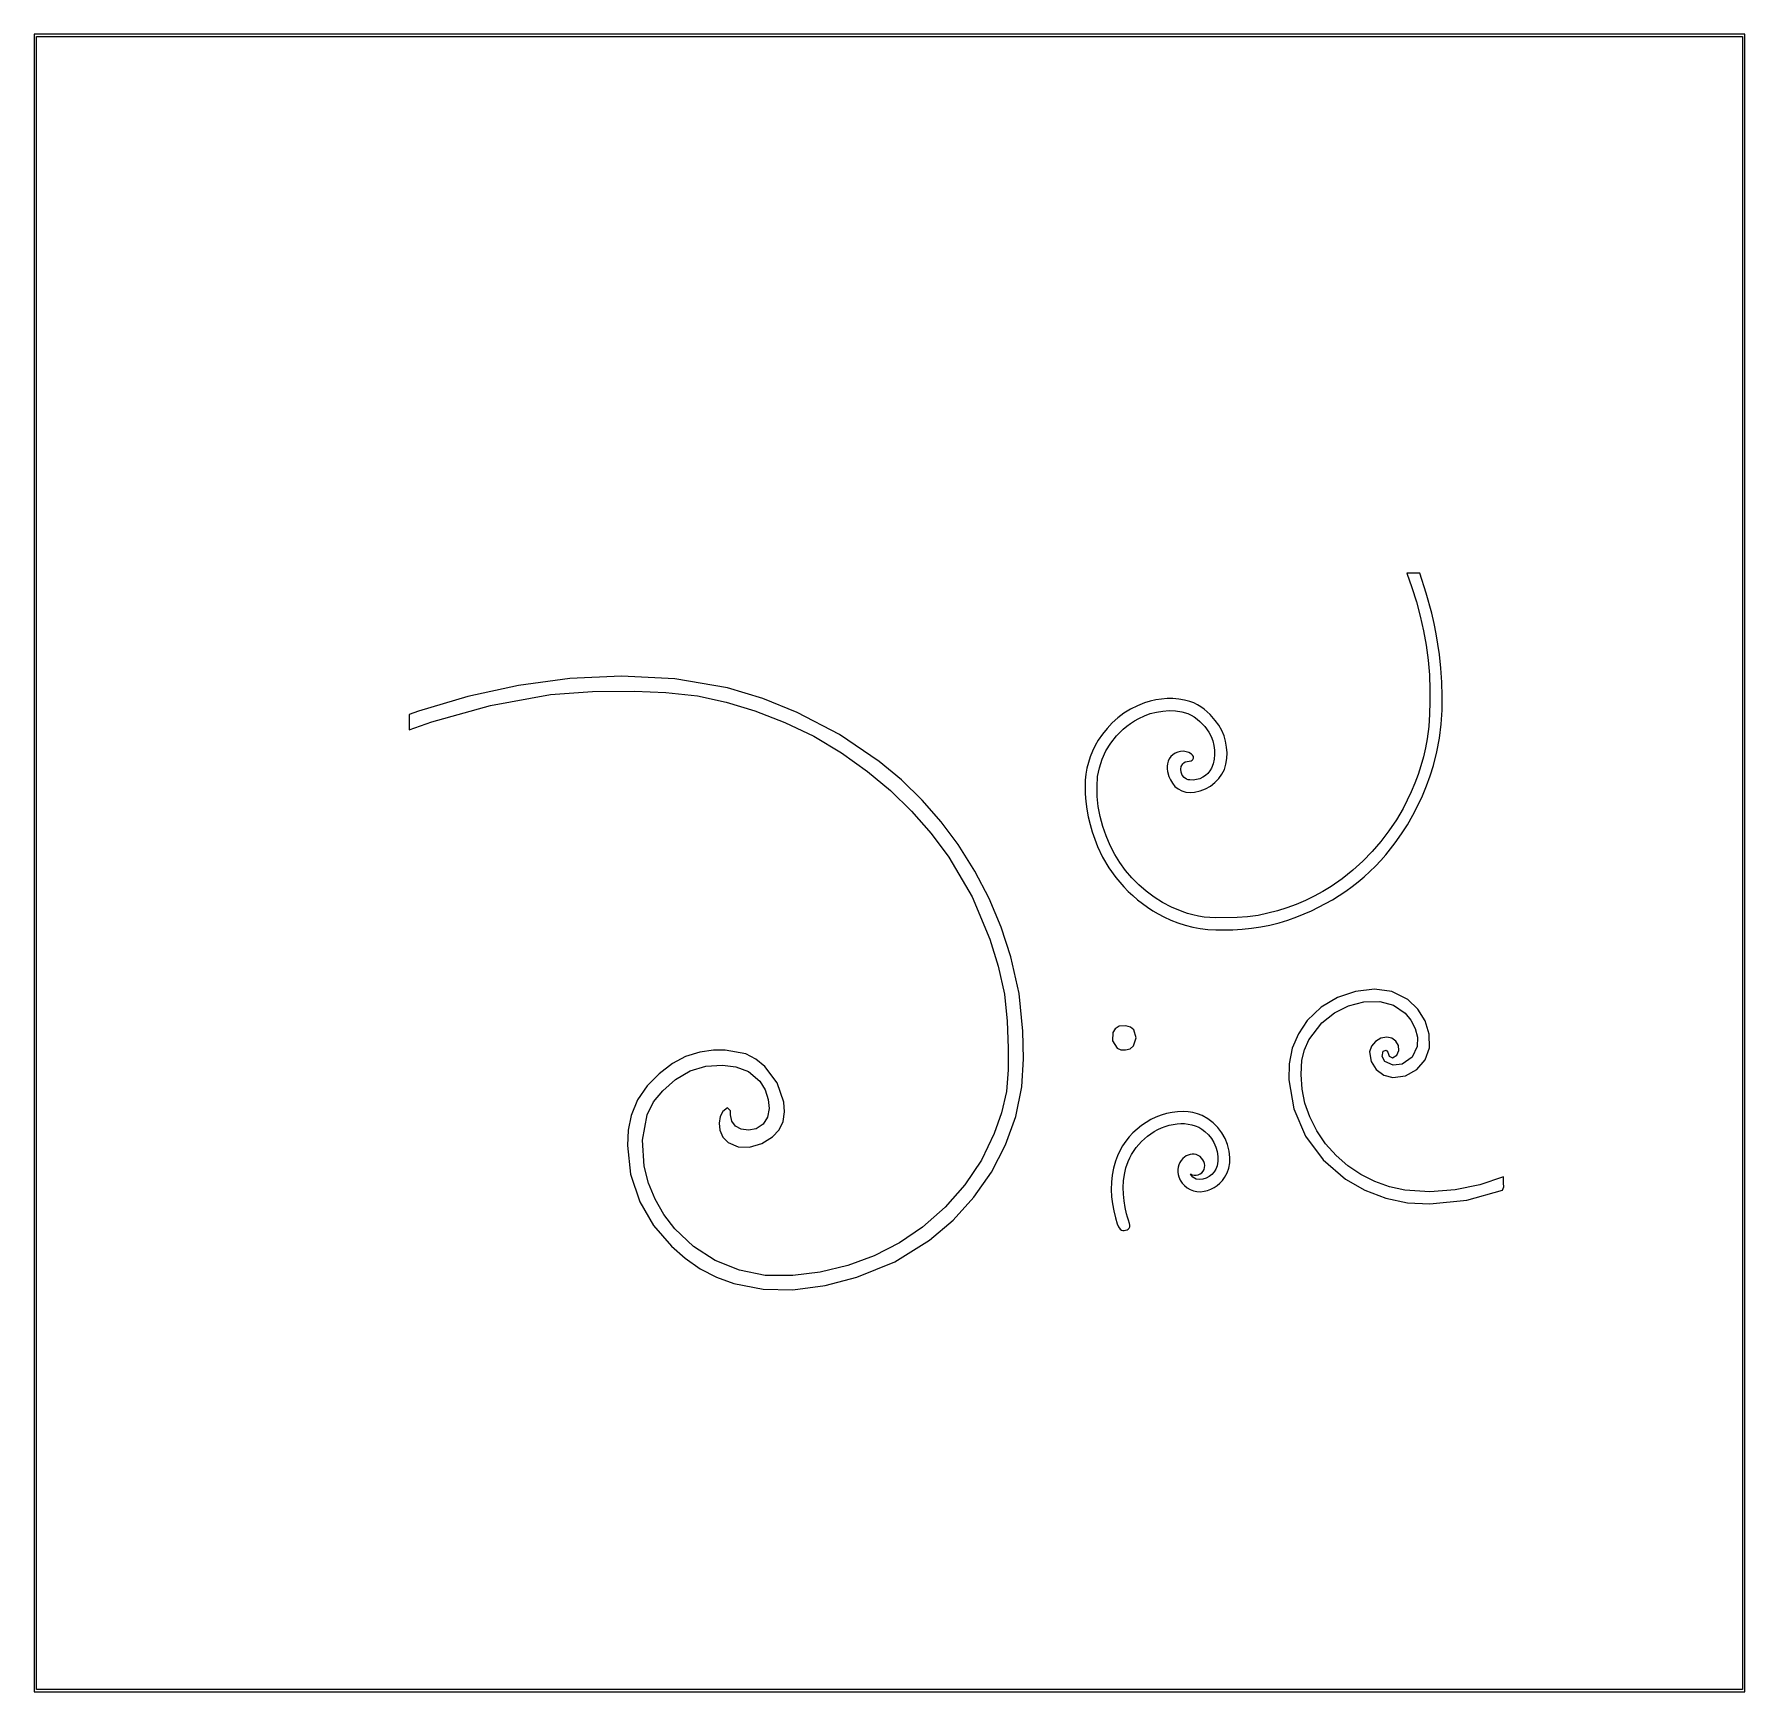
# Model space of a CAD drawing. Extents: x 0 to 7.86, y 0 to 7.62.
import ezdxf

# ---------------------------------------------------------------- set-up
doc = ezdxf.new("R2010")
doc.units = 0
doc.layers.add('Layer_1', color=7, linetype='CONTINUOUS')

msp = doc.modelspace()

# ---------------------------------------------------------------- linework, layer by layer
at = {"layer": 'Layer_1', "color": 7}
for points in [[(0, 7.615926), (0, 7.610923), (0, 0), (7.858158, 0), (7.858158, 7.615926), (0, 7.615926), (0, 7.615926)], [(0.000001, 7.615926), (0.000001, 7.610923), (0.000001, 0), (7.858154, 0), (7.858154, 7.615926), (0.000001, 7.615926), (0.000001, 7.615926)], [(0.010003, 7.605927), (7.848156, 7.605927), (7.848156, 0.01), (0.010003, 0.01), (0.010003, 7.605927), (0.010003, 7.605927)], [(0.010007, 7.605927), (7.848159, 7.605927), (7.848159, 0.010007), (0.010007, 0.010007), (0.010007, 7.605927), (0.010007, 7.605927)]]:
    msp.add_lwpolyline(points, close=True, dxfattribs=at)
for points in [[(6.306318, 5.138905), (6.329249, 5.07402), (6.349737, 5.008417), (6.367605, 4.942179), (6.382679, 4.875386), (6.394782, 4.808121), (6.403738, 4.740464), (6.409373, 4.672498), (6.411509, 4.604305), (6.411503, 4.547874), (6.409839, 4.491448), (6.406024, 4.43513), (6.399568, 4.379024), (6.391782, 4.337367), (6.382144, 4.296037), (6.370704, 4.255086), (6.357513, 4.214564), (6.34262, 4.174523), (6.326076, 4.135014), (6.307931, 4.096089), (6.288235, 4.057798), (6.257585, 4.005859), (6.223693, 3.95557), (6.186657, 3.907132), (6.146575, 3.860743), (6.103546, 3.816605), (6.057667, 3.774915), (6.009038, 3.735874), (5.957756, 3.699681), (5.919535, 3.676447), (5.880042, 3.655085), (5.839392, 3.635614), (5.797702, 3.618051), (5.755087, 3.602416), (5.711664, 3.588726), (5.667547, 3.576999), (5.622854, 3.567254), (5.574413, 3.56108), (5.525599, 3.558122), (5.427665, 3.556128), (5.401129, 3.556803), (5.374792, 3.559323), (5.348723, 3.563546), (5.322989, 3.569326), (5.297657, 3.576519), (5.272795, 3.584982), (5.224752, 3.605141), (5.18367, 3.626553), (5.144812, 3.650993), (5.108282, 3.678212), (5.074188, 3.707959), (5.042637, 3.739983), (5.013733, 3.774033), (4.987585, 3.80986), (4.964299, 3.847213), (4.942383, 3.889017), (4.923706, 3.932116), (4.908369, 3.97629), (4.896474, 4.021322), (4.888122, 4.066993), (4.883417, 4.113082), (4.882459, 4.159372), (4.885351, 4.205643), (4.893281, 4.245904), (4.906112, 4.285204), (4.923627, 4.323034), (4.945604, 4.358884), (4.971825, 4.392245), (4.986458, 4.407832), (5.00207, 4.422605), (5.018633, 4.436501), (5.036121, 4.449456), (5.054504, 4.461406), (5.073756, 4.472288), (5.099775, 4.484436), (5.127117, 4.494273), (5.15544, 4.501616), (5.184398, 4.50628), (5.213649, 4.508082), (5.242848, 4.506838), (5.27165, 4.502364), (5.299712, 4.494476), (5.315082, 4.487416), (5.329412, 4.478937), (5.342748, 4.469222), (5.355141, 4.458456), (5.377281, 4.4345), (5.396215, 4.408536), (5.406286, 4.389232), (5.413943, 4.369063), (5.419172, 4.348269), (5.421959, 4.327092), (5.422289, 4.30577), (5.420148, 4.284544), (5.415522, 4.263654), (5.408396, 4.243339), (5.401121, 4.230898), (5.391757, 4.219642), (5.380603, 4.209792), (5.367959, 4.20157), (5.354124, 4.195198), (5.339396, 4.190895), (5.324076, 4.188884), (5.308461, 4.189384), (5.301024, 4.190735), (5.2941, 4.193243), (5.282141, 4.20118), (5.273289, 4.212093), (5.268252, 4.224878), (5.266865, 4.238355), (5.269449, 4.251836), (5.276164, 4.263872), (5.281122, 4.268894), (5.287172, 4.27301), (5.296467, 4.274815), (5.306292, 4.275617), (5.315471, 4.277656), (5.31945, 4.279841), (5.322828, 4.283176), (5.325705, 4.289792), (5.324882, 4.296667), (5.321249, 4.303002), (5.315701, 4.308002), (5.304734, 4.314958), (5.292449, 4.319283), (5.279386, 4.321097), (5.266083, 4.320518), (5.253082, 4.317666), (5.240921, 4.312659), (5.23014, 4.305617), (5.221278, 4.296658), (5.214472, 4.286511), (5.209544, 4.275665), (5.206359, 4.264299), (5.204782, 4.252594), (5.204678, 4.240728), (5.205913, 4.228882), (5.211857, 4.205965), (5.219267, 4.189658), (5.228814, 4.174215), (5.240581, 4.160155), (5.254652, 4.147998), (5.271943, 4.138863), (5.290982, 4.133516), (5.310889, 4.131845), (5.330787, 4.133737), (5.356783, 4.139469), (5.381327, 4.148933), (5.40399, 4.16173), (5.424347, 4.177459), (5.441969, 4.195721), (5.456429, 4.216115), (5.4673, 4.238241), (5.474155, 4.2617), (5.478326, 4.287903), (5.479558, 4.314381), (5.477862, 4.340849), (5.473252, 4.367018), (5.465739, 4.392602), (5.455335, 4.417313), (5.442054, 4.440866), (5.425907, 4.462972), (5.401874, 4.490075), (5.38866, 4.502788), (5.374597, 4.514678), (5.359648, 4.525547), (5.343774, 4.535197), (5.326938, 4.543428), (5.309102, 4.550042), (5.283595, 4.556825), (5.257558, 4.561184), (5.231184, 4.563249), (5.204669, 4.563148), (5.178205, 4.56101), (5.151989, 4.556965), (5.126213, 4.551141), (5.101072, 4.543668), (5.067659, 4.530528), (5.03597, 4.514468), (5.006115, 4.495753), (4.978204, 4.474648), (4.952344, 4.451415), (4.928646, 4.426319), (4.907218, 4.399624), (4.88817, 4.371593), (4.874095, 4.347201), (4.861839, 4.322033), (4.851417, 4.2962), (4.842843, 4.26981), (4.836132, 4.242974), (4.8313, 4.215802), (4.828361, 4.188403), (4.827331, 4.160888), (4.827872, 4.125455), (4.830571, 4.090147), (4.835293, 4.05502), (4.841902, 4.020127), (4.850263, 3.985524), (4.860241, 3.951264), (4.8717, 3.917402), (4.884507, 3.883993), (4.908321, 3.834184), (4.936652, 3.786285), (4.969295, 3.740681), (5.006044, 3.697755), (5.025895, 3.677416), (5.046696, 3.657891), (5.068421, 3.639228), (5.091044, 3.621474), (5.114541, 3.604678), (5.138885, 3.588887), (5.164051, 3.57415), (5.190014, 3.560514), (5.221671, 3.545853), (5.254328, 3.53311), (5.287838, 3.522343), (5.322054, 3.513608), (5.356828, 3.506965), (5.392015, 3.50247), (5.427465, 3.500182), (5.463033, 3.500158), (5.506209, 3.501009), (5.549319, 3.503675), (5.592241, 3.5082), (5.634855, 3.514629), (5.677039, 3.523006), (5.718672, 3.533374), (5.759634, 3.545778), (5.799803, 3.560261), (5.833972, 3.573764), (5.867531, 3.588447), (5.900442, 3.604278), (5.932668, 3.621226), (5.964171, 3.639259), (5.994913, 3.658347), (6.024857, 3.678456), (6.053967, 3.699555), (6.082203, 3.721614), (6.109529, 3.7446), (6.135908, 3.768482), (6.161301, 3.793228), (6.185672, 3.818806), (6.208983, 3.845186), (6.231196, 3.872335), (6.252274, 3.900222), (6.281285, 3.941485), (6.308323, 3.983832), (6.333372, 4.027176), (6.356414, 4.071433), (6.377434, 4.116516), (6.396415, 4.162339), (6.41334, 4.208816), (6.428193, 4.255861), (6.443543, 4.318629), (6.454999, 4.381984), (6.462801, 4.445782), (6.46719, 4.509881), (6.468404, 4.57414), (6.466684, 4.638416), (6.46227, 4.702567), (6.455401, 4.76645), (6.448628, 4.813977), (6.4405, 4.861323), (6.431043, 4.908464), (6.420282, 4.955374), (6.394945, 5.048402), (6.364691, 5.140209), (6.30582, 5.140209), (6.306175, 5.139281), (6.306318, 5.138904), (6.306318, 5.138905)], [(2.697404, 4.667086), (2.45998, 4.655386), (2.224563, 4.623772), (1.992594, 4.573456), (1.765516, 4.505652), (1.722912, 4.49062), (1.722912, 4.420366), (1.827029, 4.457035), (2.096452, 4.532152), (2.372087, 4.582116), (2.564274, 4.596326), (2.757094, 4.597622), (2.902203, 4.591637), (3.046419, 4.57555), (3.179415, 4.546232), (3.309748, 4.507194), (3.448364, 4.454252), (3.581745, 4.390013), (3.708796, 4.314822), (3.828421, 4.229027), (3.932956, 4.14098), (4.030502, 4.04576), (4.120343, 3.943764), (4.201765, 3.835391), (4.308439, 3.652837), (4.389465, 3.458368), (4.428343, 3.333272), (4.457658, 3.205794), (4.469439, 3.081775), (4.473523, 2.957214), (4.47474, 2.857707), (4.466519, 2.758636), (4.443545, 2.660513), (4.410387, 2.565082), (4.350959, 2.442763), (4.275291, 2.329079), (4.184853, 2.225899), (4.081114, 2.135093), (3.974387, 2.062829), (3.859367, 2.003517), (3.737756, 1.958094), (3.611258, 1.927494), (3.485195, 1.912374), (3.358207, 1.913412), (3.239994, 1.936544), (3.128829, 1.981582), (3.028436, 2.046116), (2.94254, 2.127735), (2.892929, 2.192457), (2.852207, 2.262742), (2.821375, 2.337498), (2.801438, 2.415634), (2.794394, 2.534156), (2.815878, 2.650961), (2.845326, 2.710101), (2.887482, 2.761761), (2.946075, 2.813486), (3.013743, 2.853416), (3.086029, 2.874546), (3.161529, 2.879208), (3.223342, 2.871014), (3.281545, 2.849618), (3.33364, 2.805037), (3.35751, 2.765299), (3.372129, 2.721611), (3.376021, 2.680463), (3.368929, 2.639845), (3.348052, 2.607561), (3.316316, 2.587195), (3.281867, 2.579716), (3.246892, 2.584505), (3.22192, 2.599456), (3.204211, 2.621689), (3.198147, 2.651287), (3.19804, 2.669989), (3.184277, 2.683162), (3.162748, 2.666902), (3.150496, 2.643366), (3.146429, 2.611982), (3.149785, 2.580431), (3.163288, 2.548601), (3.187798, 2.523705), (3.234527, 2.503791), (3.285744, 2.502621), (3.342049, 2.519241), (3.391639, 2.549932), (3.421605, 2.581681), (3.440569, 2.620384), (3.446918, 2.664321), (3.443734, 2.708675), (3.413615, 2.797651), (3.356511, 2.873393), (3.315689, 2.906124), (3.269011, 2.930435), (3.174705, 2.947841), (3.121185, 2.948433), (3.058212, 2.938742), (2.99265, 2.918751), (2.932617, 2.886525), (2.871056, 2.839289), (2.816436, 2.784665), (2.771863, 2.720165), (2.742625, 2.647994), (2.72917, 2.579721), (2.725058, 2.510294), (2.739635, 2.377825), (2.782262, 2.251114), (2.845101, 2.1427), (2.927474, 2.047195), (2.990592, 1.991884), (3.059977, 1.943989), (3.134868, 1.904699), (3.214502, 1.8752), (3.348469, 1.849243), (3.485189, 1.84735), (3.634037, 1.867329), (3.779298, 1.904749), (3.954141, 1.975857), (4.113476, 2.075202), (4.221701, 2.167419), (4.316822, 2.272202), (4.397386, 2.387764), (4.461938, 2.512312), (4.509329, 2.643482), (4.537175, 2.77972), (4.544629, 2.90775), (4.541644, 3.036013), (4.524003, 3.208272), (4.486267, 3.377433), (4.441725, 3.512575), (4.386693, 3.644092), (4.321103, 3.77099), (4.244888, 3.892273), (4.166041, 3.997732), (4.078931, 4.096966), (3.984084, 4.189375), (3.882028, 4.274358), (3.700146, 4.397633), (3.504418, 4.499362), (3.347941, 4.563981), (3.185349, 4.612377), (2.943143, 4.654143), (2.697409, 4.667085), (2.697404, 4.667086)], [(6.15743, 3.22882), (6.070252, 3.218254), (5.987024, 3.18994), (5.91176, 3.144864), (5.848472, 3.08401), (5.807443, 3.023782), (5.779223, 2.95662), (5.764478, 2.88524), (5.763873, 2.812357), (5.787003, 2.678411), (5.840758, 2.553573), (5.921241, 2.443945), (6.024559, 2.35563), (6.113306, 2.304702), (6.208957, 2.268401), (6.309097, 2.247312), (6.41131, 2.24202), (6.580753, 2.259264), (6.744905, 2.304827), (6.750558, 2.319728), (6.750308, 2.33646), (6.750308, 2.365553), (6.640523, 2.329232), (6.527139, 2.306118), (6.411878, 2.297544), (6.29646, 2.304844), (6.226302, 2.320307), (6.158701, 2.344622), (6.094599, 2.377157), (6.034936, 2.417283), (5.980652, 2.464369), (5.932687, 2.517787), (5.891983, 2.576905), (5.859478, 2.641095), (5.837689, 2.704037), (5.824356, 2.769313), (5.819575, 2.835769), (5.823443, 2.902251), (5.835465, 2.950286), (5.855689, 2.99548), (5.915677, 3.074165), (5.972897, 3.119422), (6.038242, 3.152033), (6.108797, 3.1702), (6.181642, 3.172125), (6.24439, 3.154842), (6.297671, 3.117652), (6.324425, 3.085424), (6.343799, 3.048116), (6.354091, 3.00756), (6.353597, 2.96559), (6.329756, 2.915403), (6.283703, 2.884445), (6.242624, 2.879516), (6.204779, 2.895188), (6.192398, 2.91856), (6.197215, 2.944166), (6.20994, 2.947296), (6.217868, 2.93819), (6.224069, 2.921204), (6.23953, 2.913348), (6.260064, 2.924297), (6.268916, 2.946505), (6.266816, 2.969585), (6.254957, 2.989641), (6.236174, 3.00326), (6.213297, 3.007034), (6.185586, 3.002414), (6.161025, 2.988392), (6.143, 2.966944), (6.134892, 2.940045), (6.141079, 2.896644), (6.164111, 2.859201), (6.1993, 2.832842), (6.241955, 2.822688), (6.30006, 2.830593), (6.351547, 2.859032), (6.390151, 2.903272), (6.409605, 2.958581), (6.40858, 3.022205), (6.389858, 3.082941), (6.355979, 3.136938), (6.309479, 3.180345), (6.237362, 3.216895), (6.15743, 3.22882), (6.15743, 3.22882)], [(4.984798, 3.057519), (4.966451, 3.046041), (4.955518, 3.0296), (4.953612, 2.99058), (4.974528, 2.957963), (4.992121, 2.949526), (5.013712, 2.949253), (5.034624, 2.954649), (5.049691, 2.967167), (5.062147, 3.004168), (5.050791, 3.041455), (5.036093, 3.054329), (5.015332, 3.060225), (4.984798, 3.057518), (4.984798, 3.057519)], [(5.278215, 2.665741), (5.252445, 2.664868), (5.226948, 2.661761), (5.201848, 2.656519), (5.177268, 2.649236), (5.153331, 2.640011), (5.13016, 2.62894), (5.10788, 2.61612), (5.086613, 2.601648), (5.066483, 2.58562), (5.047612, 2.568134), (5.030126, 2.549286), (5.014146, 2.529173), (4.999796, 2.507893), (4.9872, 2.485541), (4.97648, 2.462215), (4.967761, 2.438011), (4.958491, 2.406163), (4.952201, 2.37373), (4.948714, 2.340896), (4.947854, 2.307845), (4.949444, 2.27476), (4.95331, 2.241826), (4.959274, 2.209227), (4.96716, 2.177147), (4.975662, 2.150056), (4.981261, 2.13705), (4.988378, 2.124869), (4.994131, 2.12168), (5.000544, 2.119881), (5.007262, 2.119449), (5.013931, 2.12036), (5.020196, 2.12259), (5.025703, 2.126118), (5.030098, 2.130919), (5.033026, 2.13697), (5.033165, 2.144663), (5.032069, 2.152123), (5.027528, 2.166613), (5.022123, 2.180982), (5.018575, 2.195769), (5.011574, 2.225388), (5.006466, 2.25551), (5.003419, 2.285937), (5.0026, 2.316471), (5.004175, 2.346914), (5.008312, 2.377069), (5.015176, 2.406737), (5.024935, 2.435721), (5.032443, 2.452759), (5.041102, 2.469247), (5.06164, 2.500339), (5.086073, 2.528526), (5.113924, 2.553335), (5.128983, 2.564325), (5.144718, 2.574294), (5.161069, 2.583183), (5.177978, 2.590933), (5.195384, 2.597484), (5.213228, 2.602778), (5.23145, 2.606756), (5.249992, 2.609359), (5.266928, 2.61057), (5.284006, 2.610358), (5.30102, 2.608642), (5.317762, 2.605343), (5.334025, 2.600381), (5.349603, 2.593674), (5.364288, 2.585145), (5.377873, 2.574712), (5.39379, 2.559437), (5.407636, 2.542146), (5.419183, 2.523194), (5.4282, 2.502935), (5.434456, 2.481724), (5.437721, 2.459916), (5.437765, 2.437865), (5.434358, 2.415927), (5.428592, 2.401528), (5.420219, 2.388423), (5.40964, 2.376949), (5.39726, 2.367441), (5.383482, 2.360233), (5.368707, 2.355663), (5.35334, 2.354065), (5.337784, 2.355774), (5.3295, 2.359592), (5.322328, 2.365175), (5.316432, 2.372139), (5.311976, 2.380099), (5.320249, 2.375688), (5.329158, 2.373601), (5.338313, 2.373655), (5.34732, 2.375665), (5.355786, 2.379446), (5.36332, 2.384814), (5.369528, 2.391585), (5.374017, 2.399573), (5.376646, 2.408826), (5.377201, 2.418205), (5.37587, 2.427472), (5.372844, 2.436392), (5.368312, 2.444727), (5.362466, 2.452241), (5.355495, 2.458696), (5.347589, 2.463856), (5.338609, 2.467931), (5.329221, 2.470026), (5.319645, 2.470302), (5.3101, 2.468921), (5.300806, 2.466043), (5.29198, 2.461827), (5.283843, 2.456436), (5.276613, 2.45003), (5.268999, 2.441453), (5.262772, 2.431845), (5.257997, 2.421439), (5.25474, 2.410465), (5.253066, 2.399155), (5.253038, 2.387739), (5.254723, 2.376449), (5.258186, 2.365515), (5.264833, 2.350908), (5.273747, 2.33763), (5.284615, 2.325894), (5.297121, 2.315913), (5.310954, 2.3079), (5.3258, 2.302067), (5.341344, 2.298626), (5.357272, 2.29779), (5.373864, 2.299717), (5.390035, 2.303694), (5.405616, 2.309582), (5.420434, 2.317243), (5.434318, 2.326541), (5.447096, 2.337336), (5.458598, 2.349492), (5.468651, 2.36287), (5.480542, 2.383869), (5.488685, 2.406531), (5.492874, 2.430247), (5.492904, 2.454411), (5.489475, 2.48456), (5.481922, 2.513967), (5.470513, 2.542142), (5.455513, 2.568597), (5.43719, 2.592843), (5.415809, 2.61439), (5.391639, 2.632749), (5.364946, 2.647431), (5.344115, 2.655528), (5.322567, 2.661353), (5.300525, 2.664794), (5.278215, 2.665741), (5.278215, 2.665741)]]:
    msp.add_lwpolyline(points, dxfattribs=at)

doc.saveas('drawing.dxf')
